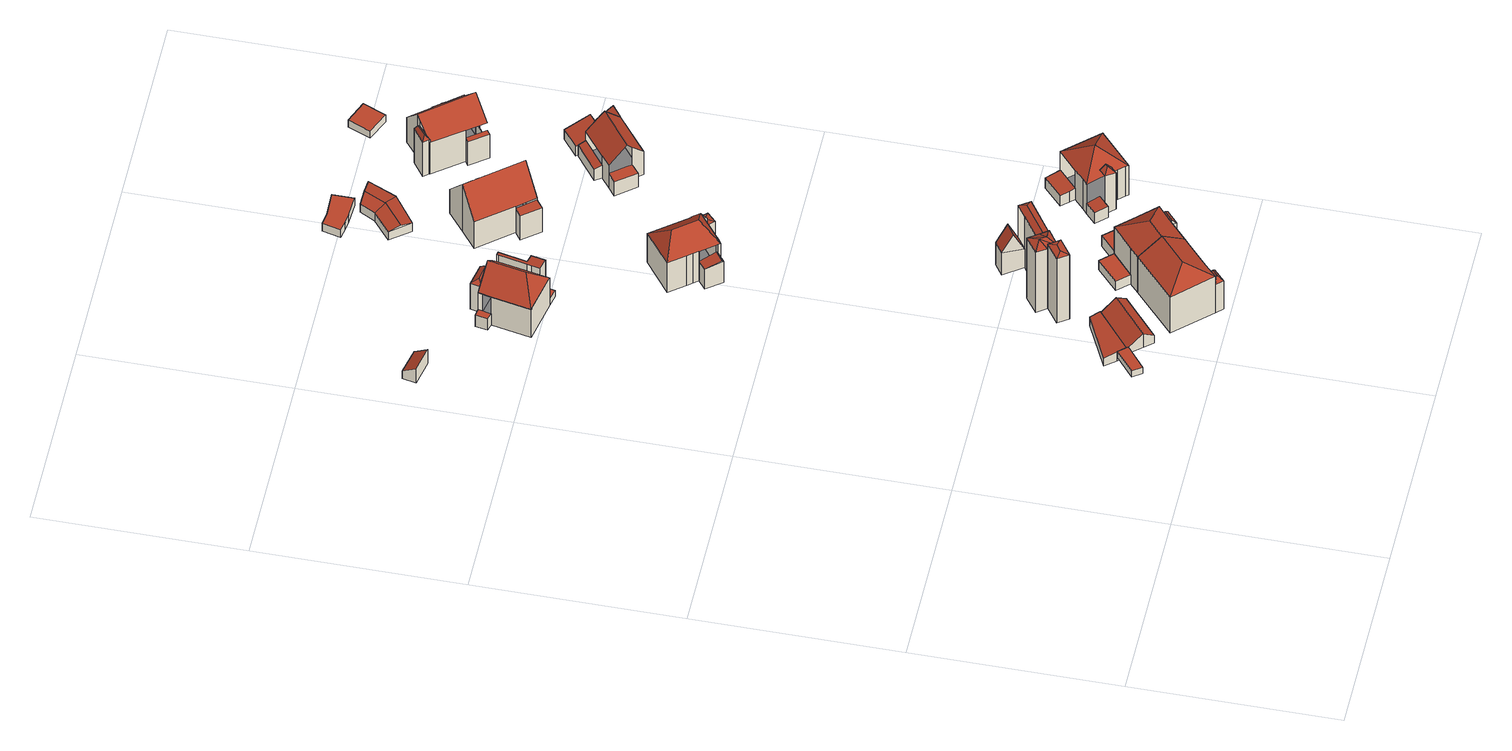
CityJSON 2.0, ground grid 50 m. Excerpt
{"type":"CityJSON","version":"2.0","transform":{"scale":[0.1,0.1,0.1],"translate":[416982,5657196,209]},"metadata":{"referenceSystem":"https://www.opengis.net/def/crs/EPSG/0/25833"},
"CityObjects":{
"building1":{"type":"Building","attributes":{"Dachtyp_tdc":"tdcPolyFlatRoof","Gemeindeschluessel":14612000,"Dachneigung":2.75,"QualitaetDacherkennung":72,"Geometrietyp2DReferenz":"3000","measuredHeight":2.07,"function":"31001_9998","roofType":"2100"},"geometry":[{"type":"Solid","lod":"2","boundaries":[[[[0,1,2,3]],[[1,4,5,2]],[[4,6,7,5]],[[6,8,9,7]],[[8,0,3,9]],[[8,6,4,1,0]],[[3,2,5,7,9]]]],"semantics":{"surfaces":[{"type":"WallSurface"},{"type":"RoofSurface"},{"type":"GroundSurface"}],"values":[[0,0,0,0,0,1,2]]}}]},
"building2":{"type":"Building","attributes":{"Dachtyp_tdc":"tdcPolyFlatRoof","Gemeindeschluessel":14612000,"Dachneigung":32.2,"QualitaetDacherkennung":68,"Geometrietyp2DReferenz":"3000","measuredHeight":4.61,"function":"31001_9998","roofType":"2100"},"geometry":[{"type":"Solid","lod":"2","boundaries":[[[[10,11,12,13]],[[11,14,15,12]],[[14,16,17,15]],[[16,10,13,17]],[[16,14,11,10]],[[13,12,15,17]]]],"semantics":{"surfaces":[{"type":"WallSurface"},{"type":"RoofSurface"},{"type":"GroundSurface"}],"values":[[0,0,0,0,1,2]]}}]},
"building3":{"type":"Building","attributes":{"Gemeindeschluessel":14612000,"Dachtyp_tdc":"tdcPolyFlatRoof","Dachneigung":6.48,"QualitaetDacherkennung":39,"Geometrietyp2DReferenz":"3000","measuredHeight":3.16,"function":"31001_9998","roofType":"2100"},"geometry":[{"type":"Solid","lod":"2","boundaries":[[[[18,19,20,21]],[[19,22,23,20]],[[22,24,25,23]],[[24,26,27,25]],[[26,18,21,27]],[[26,24,22,19,18]],[[21,20,23,25,27]]]],"semantics":{"surfaces":[{"type":"WallSurface"},{"type":"RoofSurface"},{"type":"GroundSurface"}],"values":[[0,0,0,0,0,1,2]]}}]},
"building4":{"type":"Building","attributes":{"Dachtyp_tdc":"tdcGableRoof","Gemeindeschluessel":14612000,"Dachneigung":35.07,"QualitaetDacherkennung":30,"Geometrietyp2DReferenz":"3000","measuredHeight":4.49,"function":"31001_9998","roofType":"3100"},"geometry":[{"type":"Solid","lod":"2","boundaries":[[[[28,29,30,31]],[[29,32,33,30]],[[32,34,35,33]],[[34,36,37,35]],[[36,38,39,37]],[[38,40,41,39]],[[40,28,31,41]],[[36,34,32,29,28]],[[28,40,38,36]],[[31,30,33,35,37,39,41]]]],"semantics":{"surfaces":[{"type":"WallSurface"},{"type":"RoofSurface"},{"type":"GroundSurface"}],"values":[[0,0,0,0,0,0,0,1,1,2]]}}]},
"building5":{"type":"Building","attributes":{"Gemeindeschluessel":14612000,"Geometrietyp2DReferenz":"3000","function":"31001_9998","roofType":"9999"},"children":["building5-1","building5-2"]},
"building5-1":{"type":"BuildingPart","attributes":{"Dachtyp_tdc":"tdcHipAndGableRoof","Dachneigung":32.41,"QualitaetDacherkennung":65,"Geometrietyp2DReferenz":"3000","measuredHeight":15.64,"roofType":"5000"},"parents":["building5"],"geometry":[{"type":"MultiSurface","lod":"2","boundaries":[[[42,43,44,45]],[[43,46,47,44]],[[46,48,47]],[[49,50,51,52,53]],[[50,54,55,51]],[[54,56,57,55]],[[56,42,45,57]],[[50,49,58]],[[49,46,43,42,56,58]],[[56,54,50,58]],[[45,44,47,52,51,55,57]]],"semantics":{"surfaces":[{"type":"WallSurface"},{"type":"RoofSurface"},{"type":"GroundSurface"}],"values":[0,0,0,0,0,0,0,1,1,1,2]}}]},
"building5-2":{"type":"BuildingPart","attributes":{"Dachtyp_tdc":"tdcFreeFormRoof","Dachneigung":52.92,"QualitaetDacherkennung":16,"Geometrietyp2DReferenz":"3000","measuredHeight":10.87,"roofType":"5000"},"parents":["building5"],"geometry":[{"type":"MultiSurface","lod":"2","boundaries":[[[59,60,48]],[[61,59,48,53]],[[47,62,63,52]],[[48,60,62,47]],[[60,64,63,62]],[[64,53,52,63]],[[61,53,64]],[[59,61,64,60]]],"semantics":{"surfaces":[{"type":"RoofSurface"},{"type":"GroundSurface"},{"type":"WallSurface"}],"values":[0,0,1,2,2,2,0,0]}}]},
"building6":{"type":"Building","attributes":{"Dachtyp_tdc":"tdcFreeFormRoof","Gemeindeschluessel":14612000,"Dachneigung":16.9,"QualitaetDacherkennung":1,"Geometrietyp2DReferenz":"3000","measuredHeight":21.92,"function":"31001_9998","roofType":"5000"},"geometry":[{"type":"Solid","lod":"2","boundaries":[[[[65,66,67,68]],[[66,69,70,67]],[[69,71,72,70]],[[71,73,74,72]],[[73,65,68,74]],[[75,76,77,73,71]],[[75,71,69]],[[76,75,69,66]],[[77,76,66,65]],[[77,65,73]],[[68,67,70,72,74]]]],"semantics":{"surfaces":[{"type":"WallSurface"},{"type":"RoofSurface"},{"type":"GroundSurface"}],"values":[[0,0,0,0,0,1,1,1,1,1,2]]}}]},
"building7":{"type":"Building","attributes":{"Dachtyp_tdc":"tdcFreeFormRoof","Gemeindeschluessel":14612000,"Dachneigung":30.88,"QualitaetDacherkennung":4,"Geometrietyp2DReferenz":"3000","measuredHeight":21.07,"function":"31001_9998","roofType":"5000"},"geometry":[{"type":"Solid","lod":"2","boundaries":[[[[78,79,80,81]],[[79,82,83,80]],[[82,84,85,83]],[[84,86,87,85]],[[86,88,89,87]],[[88,78,81,89]],[[86,90,88]],[[84,90,86]],[[90,84,91]],[[91,84,82]],[[91,78,90]],[[91,79,78]],[[79,91,82]],[[90,78,88]],[[81,80,83,85,87,89]]]],"semantics":{"surfaces":[{"type":"WallSurface"},{"type":"RoofSurface"},{"type":"GroundSurface"}],"values":[[0,0,0,0,0,0,1,1,1,1,1,1,1,1,2]]}}]},
"building8":{"type":"Building","attributes":{"Gemeindeschluessel":14612000,"Geometrietyp2DReferenz":"3000","function":"31001_9998","roofType":"9999"},"children":["building8-1","building8-2","building8-3","building8-4"]},
"building8-1":{"type":"BuildingPart","attributes":{"Dachtyp_tdc":"tdcPolyFlatRoof","Dachneigung":0,"QualitaetDacherkennung":42,"Geometrietyp2DReferenz":"3000","measuredHeight":3.72,"roofType":"1000"},"parents":["building8"],"geometry":[{"type":"MultiSurface","lod":"2","boundaries":[[[92,93,94,95]],[[93,96,97,94]],[[96,98,99,97]],[[98,96,93,92]],[[95,94,97,99]]],"semantics":{"surfaces":[{"type":"WallSurface"},{"type":"RoofSurface"},{"type":"GroundSurface"}],"values":[0,0,0,1,2]}}]},
"building8-2":{"type":"BuildingPart","attributes":{"Dachtyp_tdc":"tdcHipAndGableRoof","Dachneigung":45.18,"QualitaetDacherkennung":56,"Geometrietyp2DReferenz":"3000","measuredHeight":14.69,"roofType":"5000"},"parents":["building8"],"geometry":[{"type":"MultiSurface","lod":"2","boundaries":[[[100,101,102,103]],[[101,104,105,102]],[[104,106,92,95,105]],[[107,108,109,110,99,98]],[[111,112,113,114,115]],[[116,101,117]],[[101,100,112,118,119,117]],[[120,121,116,117,119,122]],[[107,120,122,108]],[[108,122,119,118,111]],[[106,121,120,107]],[[104,116,121,106]],[[111,118,112]],[[101,116,104]],[[103,102,105,95,99,110,114,113]]],"semantics":{"surfaces":[{"type":"WallSurface"},{"type":"RoofSurface"},{"type":"GroundSurface"}],"values":[0,0,0,0,0,1,1,1,0,0,0,0,0,0,2]}}]},
"building8-3":{"type":"BuildingPart","attributes":{"Dachtyp_tdc":"tdcFreeFormRoof","Dachneigung":34.66,"QualitaetDacherkennung":15,"Geometrietyp2DReferenz":"3000","measuredHeight":9.55,"roofType":"5000"},"parents":["building8"],"geometry":[{"type":"MultiSurface","lod":"2","boundaries":[[[123,115,114,124]],[[125,126,109]],[[127,125,109,115]],[[125,127,123,126]],[[123,127,115]],[[114,110,128,124]],[[109,126,128,110]],[[126,123,124,128]]],"semantics":{"surfaces":[{"type":"WallSurface"},{"type":"RoofSurface"},{"type":"GroundSurface"}],"values":[0,1,1,1,0,2,0,0]}}]},
"building8-4":{"type":"BuildingPart","attributes":{"Dachtyp_tdc":"tdcPolyFlatRoof","Dachneigung":7.44,"QualitaetDacherkennung":34,"Geometrietyp2DReferenz":"3000","measuredHeight":11.55,"roofType":"2100"},"parents":["building8"],"geometry":[{"type":"MultiSurface","lod":"2","boundaries":[[[129,130,131,113,112]],[[130,132,133,131]],[[132,134,135,133]],[[134,136,137,135]],[[136,138,100,103,137]],[[136,134,132,130,129,138]],[[103,113,131,133,135,137]]],"semantics":{"surfaces":[{"type":"WallSurface"},{"type":"RoofSurface"},{"type":"GroundSurface"}],"values":[0,0,0,0,0,1,2]}}]},
"building9":{"type":"Building","attributes":{"Dachtyp_tdc":"tdcPolyFlatRoof","Gemeindeschluessel":14612000,"Dachneigung":0,"QualitaetDacherkennung":50,"Geometrietyp2DReferenz":"3000","measuredHeight":3.03,"function":"31001_9998","roofType":"1000"},"geometry":[{"type":"Solid","lod":"2","boundaries":[[[[139,140,141,142]],[[140,143,144,141]],[[143,145,146,144]],[[145,139,142,146]],[[145,143,140,139]],[[142,141,144,146]]]],"semantics":{"surfaces":[{"type":"WallSurface"},{"type":"RoofSurface"},{"type":"GroundSurface"}],"values":[[0,0,0,0,1,2]]}}]},
"building10":{"type":"Building","attributes":{"Dachtyp_tdc":"tdcPolyFlatRoof","Gemeindeschluessel":14612000,"Dachneigung":0,"QualitaetDacherkennung":35,"Geometrietyp2DReferenz":"3000","measuredHeight":2.14,"function":"31001_9998","roofType":"1000"},"geometry":[{"type":"Solid","lod":"2","boundaries":[[[[147,148,149,137]],[[148,150,102,149]],[[150,151,103,102]],[[151,147,137,103]],[[151,150,148,147]],[[137,149,102,103]]]],"semantics":{"surfaces":[{"type":"WallSurface"},{"type":"RoofSurface"},{"type":"GroundSurface"}],"values":[[0,0,0,0,1,2]]}}]},
"building11":{"type":"Building","attributes":{"Gemeindeschluessel":14612000,"Geometrietyp2DReferenz":"3000","function":"31001_9998","roofType":"9999"},"children":["building11-1","building11-2"]},
"building11-1":{"type":"BuildingPart","attributes":{"Dachtyp_tdc":"tdcHipAndGableRoof","Dachneigung":33.2,"QualitaetDacherkennung":64,"Geometrietyp2DReferenz":"3000","measuredHeight":15.67,"roofType":"5000"},"parents":["building11"],"geometry":[{"type":"MultiSurface","lod":"2","boundaries":[[[152,153,154,45]],[[153,54,55,154]],[[54,155,146,55]],[[155,156,144,146]],[[156,157,158,144]],[[157,159,160,161,158]],[[162,163,164]],[[162,152,45,163]],[[159,157,156,165]],[[156,155,54,153,165]],[[153,152,162,159,165]],[[45,154,55,146,144,158,161,163]]],"semantics":{"surfaces":[{"type":"WallSurface"},{"type":"RoofSurface"},{"type":"GroundSurface"}],"values":[0,0,0,0,0,0,0,0,1,1,1,2]}}]},
"building11-2":{"type":"BuildingPart","attributes":{"Dachtyp_tdc":"tdcFreeFormRoof","Dachneigung":50.84,"QualitaetDacherkennung":15,"Geometrietyp2DReferenz":"3000","measuredHeight":10.6,"roofType":"5000"},"parents":["building11"],"geometry":[{"type":"MultiSurface","lod":"2","boundaries":[[[166,167,168,169]],[[167,164,163,168]],[[160,166,169,161]],[[170,171,167,166]],[[170,166,160]],[[171,170,160,164]],[[167,171,164]],[[169,168,163,161]]],"semantics":{"surfaces":[{"type":"WallSurface"},{"type":"RoofSurface"},{"type":"GroundSurface"}],"values":[0,0,0,1,1,1,0,2]}}]},
"building12":{"type":"Building","attributes":{"Gemeindeschluessel":14612000,"Geometrietyp2DReferenz":"3000","function":"31001_9998","roofType":"9999"},"children":["building12-1","building12-2"]},
"building12-1":{"type":"BuildingPart","attributes":{"Dachtyp_tdc":"tdcGableRoof","Dachneigung":66,"QualitaetDacherkennung":3,"Geometrietyp2DReferenz":"3000","measuredHeight":12.12,"roofType":"3100"},"parents":["building12"],"geometry":[{"type":"MultiSurface","lod":"2","boundaries":[[[172,173,174,175]],[[173,176,177,174]],[[178,172,175,179]],[[176,173,180]],[[172,178,181]],[[173,172,181,180]],[[178,176,180,181]],[[175,174,177,179]]],"semantics":{"surfaces":[{"type":"WallSurface"},{"type":"RoofSurface"},{"type":"GroundSurface"}],"values":[0,0,0,0,0,1,1,2]}}]},
"building12-2":{"type":"BuildingPart","attributes":{"Dachtyp_tdc":"tdcFreeFormRoof","Dachneigung":32.15,"QualitaetDacherkennung":4,"Geometrietyp2DReferenz":"3000","measuredHeight":18.05,"roofType":"5000"},"parents":["building12"],"geometry":[{"type":"MultiSurface","lod":"2","boundaries":[[[182,183,184,177,176]],[[183,185,186,184]],[[185,187,188,186]],[[187,189,190,188]],[[189,191,178,179,190]],[[192,193,185,183]],[[192,183,182]],[[193,192,182,191,189]],[[193,189,187,185]],[[179,177,184,186,188,190]]],"semantics":{"surfaces":[{"type":"WallSurface"},{"type":"RoofSurface"},{"type":"GroundSurface"}],"values":[0,0,0,0,0,1,1,1,1,2]}}]},
"building13":{"type":"Building","attributes":{"Dachtyp_tdc":"tdcPolyFlatRoof","Gemeindeschluessel":14612000,"Dachneigung":0,"QualitaetDacherkennung":69,"Geometrietyp2DReferenz":"3000","measuredHeight":3.41,"function":"31001_9998","roofType":"1000"},"geometry":[{"type":"Solid","lod":"2","boundaries":[[[[194,195,196,197]],[[195,198,199,196]],[[198,200,201,199]],[[200,194,197,201]],[[200,198,195,194]],[[197,196,199,201]]]],"semantics":{"surfaces":[{"type":"WallSurface"},{"type":"RoofSurface"},{"type":"GroundSurface"}],"values":[[0,0,0,0,1,2]]}}]},
"building14":{"type":"Building","attributes":{"Gemeindeschluessel":14612000,"Geometrietyp2DReferenz":"3000","function":"31001_9998","roofType":"9999"},"children":["building14-1","building14-2","building14-3"]},
"building14-1":{"type":"BuildingPart","attributes":{"Dachtyp_tdc":"tdcGableRoof","Dachneigung":12.19,"QualitaetDacherkennung":18,"Geometrietyp2DReferenz":"3000","measuredHeight":7.39,"roofType":"3100"},"parents":["building14"],"geometry":[{"type":"MultiSurface","lod":"2","boundaries":[[[202,203,204,205]],[[203,206,207,204]],[[206,208,209,207]],[[206,203,210]],[[203,202,211,210]],[[208,206,210,211]],[[205,204,207,209]]],"semantics":{"surfaces":[{"type":"WallSurface"},{"type":"RoofSurface"},{"type":"GroundSurface"}],"values":[0,0,0,0,1,1,2]}}]},
"building14-2":{"type":"BuildingPart","attributes":{"Dachtyp_tdc":"tdcHipRoof","Dachneigung":41.92,"QualitaetDacherkennung":81,"Geometrietyp2DReferenz":"3000","measuredHeight":14.34,"roofType":"3200"},"parents":["building14"],"geometry":[{"type":"MultiSurface","lod":"2","boundaries":[[[212,213,214,209,208]],[[213,215,216,214]],[[215,217,218,216]],[[217,219,220,218]],[[219,221,222,220]],[[221,223,224,222]],[[223,225,226,227,224]],[[228,229,230,231,232]],[[229,233,234,230]],[[233,235,236,234]],[[235,237,238,236]],[[237,239,205,238]],[[239,202,205]],[[237,235,233,229,228,240,241]],[[221,219,242]],[[240,225,223,221,242,241]],[[219,217,215,213,212,239,237,241,242]],[[209,214,216,218,220,222,224,227,243,244,231,230,234,236,238,205]]],"semantics":{"surfaces":[{"type":"WallSurface"},{"type":"RoofSurface"},{"type":"GroundSurface"}],"values":[0,0,0,0,0,0,0,0,0,0,0,0,0,1,1,1,1,2]}}]},
"building14-3":{"type":"BuildingPart","attributes":{"Dachtyp_tdc":"tdcFreeFormRoof","Dachneigung":13.97,"QualitaetDacherkennung":31,"Geometrietyp2DReferenz":"3000","measuredHeight":5.13,"roofType":"5000"},"parents":["building14"],"geometry":[{"type":"MultiSurface","lod":"2","boundaries":[[[226,245,246,227]],[[245,247,248,246]],[[247,249,250,248]],[[249,232,231,250]],[[249,247,251]],[[247,245,252,251]],[[245,226,253,252]],[[253,254,232,249,251,252]],[[227,246,248,250,231,244,243]]],"semantics":{"surfaces":[{"type":"WallSurface"},{"type":"RoofSurface"},{"type":"GroundSurface"}],"values":[0,0,0,0,1,1,1,1,2]}}]},
"building15":{"type":"Building","attributes":{"Gemeindeschluessel":14612000,"Geometrietyp2DReferenz":"3000","function":"31001_9998","roofType":"9999"},"children":["building15-1","building15-2","building15-3","building15-4"]},
"building15-1":{"type":"BuildingPart","attributes":{"Dachtyp_tdc":"tdcPolyFlatRoof","Dachneigung":4.69,"QualitaetDacherkennung":47,"Geometrietyp2DReferenz":"3000","measuredHeight":3.79,"roofType":"2100"},"parents":["building15"],"geometry":[{"type":"MultiSurface","lod":"2","boundaries":[[[255,256,257,258]],[[256,259,260,257]],[[259,261,262,260]],[[259,256,255,263,261]],[[262,264,258,257,260]]],"semantics":{"surfaces":[{"type":"WallSurface"},{"type":"RoofSurface"},{"type":"GroundSurface"}],"values":[0,0,0,1,2]}}]},
"building15-2":{"type":"BuildingPart","attributes":{"Dachtyp_tdc":"tdcHipAndGableRoof","Dachneigung":51.75,"QualitaetDacherkennung":42,"Geometrietyp2DReferenz":"3000","measuredHeight":13.79,"roofType":"5000"},"parents":["building15"],"geometry":[{"type":"MultiSurface","lod":"2","boundaries":[[[265,266,267,268,269]],[[266,270,255,258,267]],[[270,266,271]],[[265,272,273]],[[266,265,273,271]],[[272,270,271,273]],[[268,267,258,264]]],"semantics":{"surfaces":[{"type":"WallSurface"},{"type":"RoofSurface"},{"type":"GroundSurface"}],"values":[0,0,1,0,1,1,2]}}]},
"building15-3":{"type":"BuildingPart","attributes":{"Dachtyp_tdc":"tdcTentRoof","Dachneigung":39.68,"QualitaetDacherkennung":44,"Geometrietyp2DReferenz":"3000","measuredHeight":14.68,"roofType":"3500"},"parents":["building15"],"geometry":[{"type":"MultiSurface","lod":"2","boundaries":[[[274,275,276,262,261]],[[275,277,278,279,276]],[[280,281,282,283]],[[281,284,285,282]],[[284,286,287,285]],[[286,269,268,287]],[[288,289,290]],[[280,288,290]],[[274,291,269,286,284,281,280,290]],[[289,277,275,274,290]],[[292,293,283,282,285,287,268,264,262,276,279]],[[289,292,294]],[[289,288,293,292]],[[288,280,283,293]]],"semantics":{"surfaces":[{"type":"WallSurface"},{"type":"RoofSurface"},{"type":"GroundSurface"}],"values":[0,0,0,0,0,0,1,1,1,1,2,0,0,0]}}]},
"building15-4":{"type":"BuildingPart","attributes":{"Dachtyp_tdc":"tdcPolyFlatRoof","Dachneigung":2.98,"QualitaetDacherkennung":67,"Geometrietyp2DReferenz":"3000","measuredHeight":3.66,"roofType":"2100"},"parents":["building15"],"geometry":[{"type":"MultiSurface","lod":"2","boundaries":[[[295,294,292,296]],[[278,297,298,279]],[[297,299,300,298]],[[299,295,296,300]],[[299,297,278,294,295]],[[296,292,279,298,300]]],"semantics":{"surfaces":[{"type":"WallSurface"},{"type":"RoofSurface"},{"type":"GroundSurface"}],"values":[0,0,0,0,1,2]}}]},
"building16":{"type":"Building","attributes":{"Gemeindeschluessel":14612000,"Geometrietyp2DReferenz":"3000","function":"31001_9998","roofType":"9999"},"children":["building16-1","building16-2"]},
"building16-1":{"type":"BuildingPart","attributes":{"Dachtyp_tdc":"tdcPolyFlatRoof","Dachneigung":0,"QualitaetDacherkennung":41,"Geometrietyp2DReferenz":"3000","measuredHeight":8.13,"roofType":"1000"},"parents":["building16"],"geometry":[{"type":"MultiSurface","lod":"2","boundaries":[[[301,302,303,304]],[[302,305,306,303]],[[305,307,308,306]],[[307,305,302,301]],[[304,303,306,308]]],"semantics":{"surfaces":[{"type":"WallSurface"},{"type":"RoofSurface"},{"type":"GroundSurface"}],"values":[0,0,0,1,2]}}]},
"building16-2":{"type":"BuildingPart","attributes":{"Dachtyp_tdc":"tdcGableRoof","Dachneigung":50.91,"QualitaetDacherkennung":60,"Geometrietyp2DReferenz":"3000","measuredHeight":15.68,"roofType":"3100"},"parents":["building16"],"geometry":[{"type":"MultiSurface","lod":"2","boundaries":[[[309,310,311,312]],[[310,313,314,311]],[[313,315,316,314]],[[315,317,318,316]],[[317,319,320,318]],[[319,321,322,320]],[[321,323,324,322]],[[323,325,326,324]],[[325,327,328,326]],[[327,329,301,304,328]],[[330,331,332,308,307]],[[331,333,334,332]],[[333,335,336,334]],[[335,337,338,336]],[[337,309,312,338]],[[333,331,330,329,327]],[[327,325,323,321,319,317,315,313,310,309,337,335,333]],[[312,311,314,316,318,320,322,324,326,328,304,308,332,334,336,338]]],"semantics":{"surfaces":[{"type":"WallSurface"},{"type":"RoofSurface"},{"type":"GroundSurface"}],"values":[0,0,0,0,0,0,0,0,0,0,0,0,0,0,0,1,1,2]}}]},
"building17":{"type":"Building","attributes":{"Dachtyp_tdc":"tdcPolyFlatRoof","Gemeindeschluessel":14612000,"Dachneigung":0,"QualitaetDacherkennung":71,"Geometrietyp2DReferenz":"3000","measuredHeight":2.37,"function":"31001_9998","roofType":"1000"},"geometry":[{"type":"Solid","lod":"2","boundaries":[[[[339,340,341,342]],[[340,343,344,341]],[[343,345,346,344]],[[345,347,348,346]],[[347,349,350,348]],[[349,351,352,350]],[[351,339,342,352]],[[351,349,347,345,343,340,339]],[[342,341,344,346,348,350,352]]]],"semantics":{"surfaces":[{"type":"WallSurface"},{"type":"RoofSurface"},{"type":"GroundSurface"}],"values":[[0,0,0,0,0,0,0,1,2]]}}]},
"building18":{"type":"Building","attributes":{"Gemeindeschluessel":14612000,"Geometrietyp2DReferenz":"3000","function":"31001_9998","roofType":"9999"},"children":["building18-1","building18-2"]},
"building18-1":{"type":"BuildingPart","attributes":{"Dachtyp_tdc":"tdcGableRoof","Dachneigung":10.03,"QualitaetDacherkennung":69,"Geometrietyp2DReferenz":"3000","measuredHeight":3.27,"roofType":"3100"},"parents":["building18"],"geometry":[{"type":"MultiSurface","lod":"2","boundaries":[[[353,354,355,356]],[[353,357,358,354]],[[357,359,360,358]],[[357,353,361]],[[353,356,362,361]],[[359,357,361,362,363,364]],[[355,354,358,360]]],"semantics":{"surfaces":[{"type":"WallSurface"},{"type":"RoofSurface"},{"type":"GroundSurface"}],"values":[0,0,0,0,1,1,2]}}]},
"building18-2":{"type":"BuildingPart","attributes":{"Dachtyp_tdc":"tdcGableRoof","Dachneigung":10.06,"QualitaetDacherkennung":61,"Geometrietyp2DReferenz":"3000","measuredHeight":3.25,"roofType":"3100"},"parents":["building18"],"geometry":[{"type":"MultiSurface","lod":"2","boundaries":[[[365,356,355,366]],[[365,367,368]],[[356,365,368,363,369]],[[367,359,363,368]],[[366,355,360,370]],[[367,370,360,359]],[[367,365,366,370]]],"semantics":{"surfaces":[{"type":"WallSurface"},{"type":"RoofSurface"},{"type":"GroundSurface"}],"values":[0,0,1,1,2,0,0]}}]},
"building19":{"type":"Building","attributes":{"Gemeindeschluessel":14612000,"Geometrietyp2DReferenz":"3000","function":"31001_9998","roofType":"9999"},"children":["building19-1","building19-2","building19-3"]},
"building19-1":{"type":"BuildingPart","attributes":{"Dachtyp_tdc":"tdcPolyFlatRoof","Dachneigung":16.4,"QualitaetDacherkennung":62,"Geometrietyp2DReferenz":"3000","measuredHeight":4.16,"roofType":"2100"},"parents":["building19"],"geometry":[{"type":"MultiSurface","lod":"2","boundaries":[[[371,372,373,374]],[[372,375,376,373]],[[377,371,374,378]],[[377,375,372,371]],[[374,373,376,378]]],"semantics":{"surfaces":[{"type":"WallSurface"},{"type":"RoofSurface"},{"type":"GroundSurface"}],"values":[0,0,0,1,2]}}]},
"building19-2":{"type":"BuildingPart","attributes":{"Dachtyp_tdc":"tdcGableRoof","Dachneigung":44.38,"QualitaetDacherkennung":73,"Geometrietyp2DReferenz":"3000","measuredHeight":11.77,"roofType":"3100"},"parents":["building19"],"geometry":[{"type":"MultiSurface","lod":"2","boundaries":[[[379,380,381,376,375]],[[380,382,383,381]],[[382,384,385,383]],[[384,386,387,385]],[[386,388,389,390,387]],[[391,392,377,378,393,394]],[[395,388,386,384,382]],[[382,380,379,392,391,395]],[[376,381,383,385,387,390,396,393,378]]],"semantics":{"surfaces":[{"type":"WallSurface"},{"type":"RoofSurface"},{"type":"GroundSurface"}],"values":[0,0,0,0,0,0,1,1,2]}}]},
"building19-3":{"type":"BuildingPart","attributes":{"Dachtyp_tdc":"tdcPolyFlatRoof","Dachneigung":0,"QualitaetDacherkennung":46,"Geometrietyp2DReferenz":"3000","measuredHeight":4.58,"roofType":"1000"},"parents":["building19"],"geometry":[{"type":"MultiSurface","lod":"2","boundaries":[[[389,397,398,390]],[[397,399,400,398]],[[399,394,393,400]],[[394,399,397,389,401]],[[390,398,400,393,396]]],"semantics":{"surfaces":[{"type":"WallSurface"},{"type":"RoofSurface"},{"type":"GroundSurface"}],"values":[0,0,0,1,2]}}]},
"building20":{"type":"Building","attributes":{"Gemeindeschluessel":14612000,"Geometrietyp2DReferenz":"3000","function":"31001_9998","roofType":"9999"},"children":["building20-1","building20-2","building20-3","building20-4"]},
"building20-1":{"type":"BuildingPart","attributes":{"Dachtyp_tdc":"tdcPolyFlatRoof","Dachneigung":0,"QualitaetDacherkennung":27,"Geometrietyp2DReferenz":"3000","measuredHeight":7.76,"roofType":"1000"},"parents":["building20"],"geometry":[{"type":"MultiSurface","lod":"2","boundaries":[[[402,403,404,405]],[[403,406,407,404]],[[406,408,409,407]],[[408,406,403,402]],[[404,407,409,405]]],"semantics":{"surfaces":[{"type":"WallSurface"},{"type":"RoofSurface"},{"type":"GroundSurface"}],"values":[0,0,0,1,2]}}]},
"building20-2":{"type":"BuildingPart","attributes":{"Dachtyp_tdc":"tdcGableRoof","Dachneigung":48.66,"QualitaetDacherkennung":61,"Geometrietyp2DReferenz":"3000","measuredHeight":14.27,"roofType":"3100"},"parents":["building20"],"geometry":[{"type":"MultiSurface","lod":"2","boundaries":[[[410,411,412,413,414]],[[411,415,416,412]],[[415,417,418,416]],[[417,419,420,418]],[[419,421,422,420]],[[421,423,424,422]],[[423,425,424]],[[425,426,427,424]],[[426,428,429,427]],[[428,430,431,429]],[[430,432,433,431]],[[432,434,435,433]],[[434,436,437,435]],[[436,438,439,437]],[[438,440,441,439]],[[440,442,443,441]],[[442,444,445,443]],[[444,446,447,445]],[[448,449,450,451]],[[449,452,453,450]],[[452,454,455,456,453]],[[457,458,459,409,408]],[[460,454,452,449,448,461,446,444,442,440,438,436,434,432,430,428,426,425,423,421,419,417,415,411]],[[411,410,462,458,457,463,460]],[[459,413,412,416,418,420,422,424,427,429,431,433,435,437,439,441,443,445,447,464,451,450,453,456,465,405,409]],[[446,461,464,447]],[[461,448,451,464]]],"semantics":{"surfaces":[{"type":"WallSurface"},{"type":"RoofSurface"},{"type":"GroundSurface"}],"values":[0,0,0,0,0,0,0,0,0,0,0,0,0,0,0,0,0,0,0,0,0,0,1,1,2,0,0]}}]},
"building20-3":{"type":"BuildingPart","attributes":{"Dachtyp_tdc":"tdcFreeFormRoof","Dachneigung":60.84,"QualitaetDacherkennung":5,"Geometrietyp2DReferenz":"3000","measuredHeight":12.79,"roofType":"5000"},"parents":["building20"],"geometry":[{"type":"MultiSurface","lod":"2","boundaries":[[[466,414,413,467]],[[468,469,470,459,458]],[[469,471,472,470]],[[471,466,467,472]],[[473,414,466]],[[474,473,466,471]],[[471,475,476,474]],[[476,468,462,414,473,474]],[[469,475,471]],[[468,476,475,469]],[[467,413,459,470,472]]],"semantics":{"surfaces":[{"type":"WallSurface"},{"type":"RoofSurface"},{"type":"GroundSurface"}],"values":[0,0,0,0,1,1,1,1,0,0,2]}}]},
"building20-4":{"type":"BuildingPart","attributes":{"Dachtyp_tdc":"tdcPolyFlatRoof","Dachneigung":0,"QualitaetDacherkennung":30,"Geometrietyp2DReferenz":"3000","measuredHeight":4.53,"roofType":"1000"},"parents":["building20"],"geometry":[{"type":"MultiSurface","lod":"2","boundaries":[[[477,478,405,479]],[[455,480,481,456]],[[455,482,478,477,483,480]],[[481,484,479,405,465,456]],[[480,483,484,481]],[[483,477,479,484]]],"semantics":{"surfaces":[{"type":"WallSurface"},{"type":"RoofSurface"},{"type":"GroundSurface"}],"values":[0,0,1,2,0,0]}}]},
"building21":{"type":"Building","attributes":{"Dachtyp_tdc":"tdcPolyFlatRoof","Gemeindeschluessel":14612000,"Dachneigung":16.39,"QualitaetDacherkennung":85,"Geometrietyp2DReferenz":"3000","measuredHeight":4.98,"function":"31001_9998","roofType":"2100"},"geometry":[{"type":"Solid","lod":"2","boundaries":[[[[485,375,486,487]],[[375,488,489,486]],[[488,490,491,489]],[[490,492,493,491]],[[492,494,495,493]],[[494,496,497,495]],[[496,485,487,497]],[[496,494,492,490,488,375,485]],[[487,486,489,491,493,495,497]]]],"semantics":{"surfaces":[{"type":"WallSurface"},{"type":"RoofSurface"},{"type":"GroundSurface"}],"values":[[0,0,0,0,0,0,0,1,2]]}}]},
"building22":{"type":"Building","attributes":{"Dachtyp_tdc":"tdcPolyFlatRoof","Gemeindeschluessel":14612000,"Dachneigung":30.33,"QualitaetDacherkennung":57,"Geometrietyp2DReferenz":"3000","measuredHeight":7.98,"function":"31001_9998","roofType":"2100"},"geometry":[{"type":"Solid","lod":"2","boundaries":[[[[498,499,500,501]],[[499,502,503,500]],[[502,504,505,503]],[[504,498,501,505]],[[504,502,499,498]],[[501,500,503,505]]]],"semantics":{"surfaces":[{"type":"WallSurface"},{"type":"RoofSurface"},{"type":"GroundSurface"}],"values":[[0,0,0,0,1,2]]}}]},
"building23":{"type":"Building","attributes":{"Dachtyp_tdc":"tdcPolyFlatRoof","Gemeindeschluessel":14612000,"Dachneigung":0,"QualitaetDacherkennung":58,"Geometrietyp2DReferenz":"3000","measuredHeight":2.25,"function":"31001_9998","roofType":"1000"},"geometry":[{"type":"Solid","lod":"2","boundaries":[[[[506,507,508,509]],[[507,510,511,508]],[[510,512,513,511]],[[512,506,509,513]],[[512,510,507,506]],[[509,508,511,513]]]],"semantics":{"surfaces":[{"type":"WallSurface"},{"type":"RoofSurface"},{"type":"GroundSurface"}],"values":[[0,0,0,0,1,2]]}}]}
},
"vertices":[
[403,149,55],[388,171,54],[388,171,35],[403,149,35],[439,215,54],[439,215,35],[454,197,55],[454,197,35],[457,193,55],[457,193,35],
[71,1743,106],[64,1710,127],[64,1710,81],[71,1743,81],[1,1724,127],[1,1724,81],[8,1757,106],[8,1757,81],
[418,241,48],[531,297,51],[531,297,23],[418,241,23],[550,277,54],[550,277,23],[454,197,54],[454,197,23],[439,215,52],[439,215,23],
[481,164,78],[457,193,51],[457,193,33],[481,164,33],[454,197,47],[454,197,33],[550,277,49],[550,277,33],[577,246,78],[577,246,33],[594,227,60],[594,227,33],[499,143,59],[499,143,33],
[697,115,173],[679,99,173],[679,99,52],[697,115,52],[628,52,173],[628,52,52],[628,52,145],[599,25,173],[520,111,170],[520,111,52],[599,25,52],[599,25,145],[625,207,170],[625,207,52],[663,159,209],[663,159,52],[596,98,209],
[628,35,161],[644,35,145],[615,24,161],[644,35,52],[615,8,52],[615,8,145],
[542,375,215],[582,403,215],[582,403,1],[542,375,1],[596,383,215],[596,383,1],[600,377,215],[600,377,1],[560,349,215],[560,349,1],[591,379,218],[578,381,220],[564,371,220],
[596,383,199],[582,403,199],[582,403,0],[596,383,0],[565,427,199],[565,427,0],[604,456,199],[604,456,0],[622,431,199],[622,431,0],[636,411,199],[636,411,0],[606,411,211],[596,426,211],
[212,1597,112],[195,1601,112],[195,1601,75],[212,1597,75],[201,1631,112],[201,1631,75],[219,1628,112],[219,1628,75],
[300,1503,167],[296,1480,167],[296,1480,75],[300,1503,75],[193,1501,167],[193,1501,75],[212,1597,167],[219,1628,167],[243,1623,167],[243,1623,160],[243,1623,75],[298,1612,167],[321,1607,167],[321,1607,75],[298,1612,75],[298,1612,160],[193,1501,168],[252,1525,222],[298,1612,193],[271,1617,222],[219,1628,168],[212,1597,168],[243,1623,193],
[304,1641,160],[304,1641,75],[260,1634,170],[249,1652,160],[301,1626,170],[249,1652,75],
[321,1607,190],[329,1605,189],[329,1605,75],[315,1536,189],[315,1536,75],[336,1531,187],[336,1531,75],[329,1497,187],[329,1497,75],[300,1503,190],
[620,256,82],[675,306,82],[675,306,52],[620,256,52],[702,277,82],[702,277,52],[646,227,82],[646,227,52],
[329,1497,96],[325,1474,96],[325,1474,75],[296,1480,96],[300,1503,96],
[697,115,172],[662,160,209],[662,160,52],[646,227,170],[702,277,170],[743,232,171],[743,232,52],[781,191,172],[781,191,144],[781,191,52],[751,164,172],[751,164,52],[751,164,144],[702,196,209],
[796,174,144],[766,147,144],[766,147,52],[796,174,52],[782,177,158],[758,156,158],
[658,524,75],[687,544,75],[687,544,2],[658,524,2],[719,499,65],[719,499,2],[690,479,65],[690,479,2],[704,520,123],[675,500,123],
[719,499,173],[737,474,173],[737,474,2],[640,406,173],[640,406,2],[636,411,173],[636,411,2],[622,431,173],[622,431,2],[690,479,173],[715,478,182],[637,423,183],
[743,232,88],[702,277,88],[702,277,54],[743,232,54],[744,314,88],[744,314,54],[784,270,88],[784,270,54],
[479,1134,130],[457,1117,130],[457,1117,61],[479,1134,61],[428,1154,126],[428,1154,61],[450,1171,126],[450,1171,61],[454,1120,135],[477,1137,135],
[450,1171,159],[450,1172,159],[450,1172,61],[441,1183,159],[441,1183,61],[431,1196,159],[431,1196,61],[401,1234,159],[401,1234,61],[482,1297,156],[482,1297,61],[549,1210,157],[549,1210,61],[550,1211,156],[550,1211,109],[550,1211,61],[575,1179,131],[564,1191,156],[564,1191,61],[575,1179,61],[575,1179,108],[505,1145,158],[505,1145,61],[496,1138,158],[496,1138,61],[483,1129,159],[483,1129,61],[479,1134,159],[565,1192,156],[502,1183,204],[461,1236,204],[551,1210,61],[565,1192,61],
[570,1230,109],[570,1230,61],[612,1186,109],[612,1186,61],[590,1164,109],[590,1164,61],[591,1186,112],[570,1209,112],[551,1210,109],[565,1192,109],
[837,326,94],[828,317,94],[828,317,57],[837,326,57],[804,343,92],[804,343,57],[829,366,92],[829,366,57],[853,341,94],[853,341,57],
[873,319,176],[857,305,176],[857,305,57],[873,319,57],[873,319,155],[837,326,183],[857,324,194],[853,341,183],[863,330,194],
[829,366,155],[841,377,155],[841,377,57],[866,400,154],[866,400,93],[866,400,57],[904,286,155],[899,292,155],[899,292,57],[904,286,57],[885,307,155],[885,307,57],[873,320,155],[873,320,57],[988,363,154],[914,444,154],[907,363,203],[853,341,155],[914,444,57],[988,363,57],[914,444,93],
[886,473,91],[886,473,57],[856,410,92],[856,410,57],[839,429,91],[839,429,57],
[519,1556,168],[499,1540,168],[499,1540,87],[519,1556,87],[465,1583,168],[465,1583,87],[485,1598,168],[485,1598,87],
[557,1698,166],[564,1704,156],[564,1704,87],[557,1698,87],[568,1698,156],[568,1698,87],[576,1705,144],[576,1705,87],[590,1687,144],[590,1687,87],[582,1681,156],[582,1681,87],[586,1676,156],[586,1676,87],[579,1671,166],[579,1671,87],[612,1630,166],[612,1630,87],[563,1591,244],[563,1591,87],[519,1556,175],[485,1598,175],[420,1679,175],[420,1679,87],[464,1714,244],[464,1714,87],[513,1754,166],[513,1754,87],[549,1709,166],[549,1709,87],
[394,2021,120],[424,2016,120],[424,2016,96],[394,2021,96],[484,2018,120],[484,2018,96],[484,1965,120],[484,1965,96],[432,1968,120],[432,1968,96],[408,1971,120],[408,1971,96],[383,1976,120],[383,1976,96],
[468,1949,122],[468,1949,95],[448,1912,95],[448,1912,122],[538,1945,122],[538,1945,95],[507,1876,122],[507,1876,95],[503,1947,128],[477,1894,128],[478,1894,128],[505,1877,122],
[398,1871,122],[398,1871,95],[434,1823,123],[417,1846,128],[449,1912,122],[434,1823,95],
[681,1459,117],[746,1510,117],[746,1510,81],[681,1459,81],[758,1495,122],[758,1495,81],[692,1444,122],[692,1444,81],
[758,1495,153],[782,1464,192],[782,1464,81],[786,1458,198],[786,1458,81],[812,1427,157],[812,1427,81],[721,1355,157],[721,1355,81],[703,1377,185],[703,1377,127],[703,1377,81],[667,1424,153],[692,1444,153],[667,1424,81],[667,1424,127],[696,1387,198],[696,1387,81],
[681,1359,127],[681,1359,81],[644,1406,127],[644,1406,81],[696,1387,127],
[699,1707,172],[688,1699,172],[688,1699,94],[699,1707,94],[655,1743,172],[655,1743,94],[666,1750,172],[666,1750,94],
[649,1851,230],[656,1857,237],[656,1857,94],[649,1851,94],[649,1851,207],[697,1891,176],[697,1891,94],[740,1841,174],[740,1841,94],[752,1841,163],[752,1841,94],[758,1846,154],[758,1846,94],[771,1829,154],[771,1829,94],[771,1829,155],[771,1828,156],[771,1828,94],[771,1827,157],[771,1827,94],[771,1825,158],[771,1825,94],[770,1824,159],[770,1824,94],[770,1823,160],[770,1823,94],[769,1822,162],[769,1822,94],[769,1820,163],[769,1820,94],[768,1819,164],[768,1819,94],[767,1818,166],[767,1818,94],[767,1817,167],[767,1817,94],[766,1816,169],[766,1816,94],[764,1814,172],[763,1814,173],[763,1814,94],[764,1814,94],[792,1779,172],[792,1779,94],[787,1776,178],[787,1776,139],[787,1776,94],[666,1750,197],[613,1820,199],[613,1820,94],[747,1744,237],[765,1815,170],[622,1828,207],[699,1707,196],[765,1815,94],[747,1744,94],
[640,1862,207],[640,1862,94],[613,1820,207],[612,1822,207],[612,1822,94],[602,1834,207],[602,1834,94],[639,1852,220],[614,1832,222],[612,1822,208],[613,1821,208],
[746,1744,139],[699,1707,139],[746,1744,94],[788,1759,139],[788,1759,94],[747,1744,139],[762,1738,139],[762,1738,94],
[782,1464,134],[758,1495,84],[782,1464,84],[746,1510,116],[746,1510,84],[742,1515,115],[742,1515,84],[787,1550,115],[787,1550,84],[827,1499,134],[827,1499,84],[812,1487,134],[812,1487,84],
[812,1427,159],[782,1464,131],[782,1464,79],[812,1427,79],[812,1487,131],[812,1487,79],[841,1450,159],[841,1450,79],
[741,1948,123],[686,1972,123],[686,1972,100],[741,1948,100],[709,2027,123],[709,2027,100],[765,2004,123],[765,2004,100]
]}
